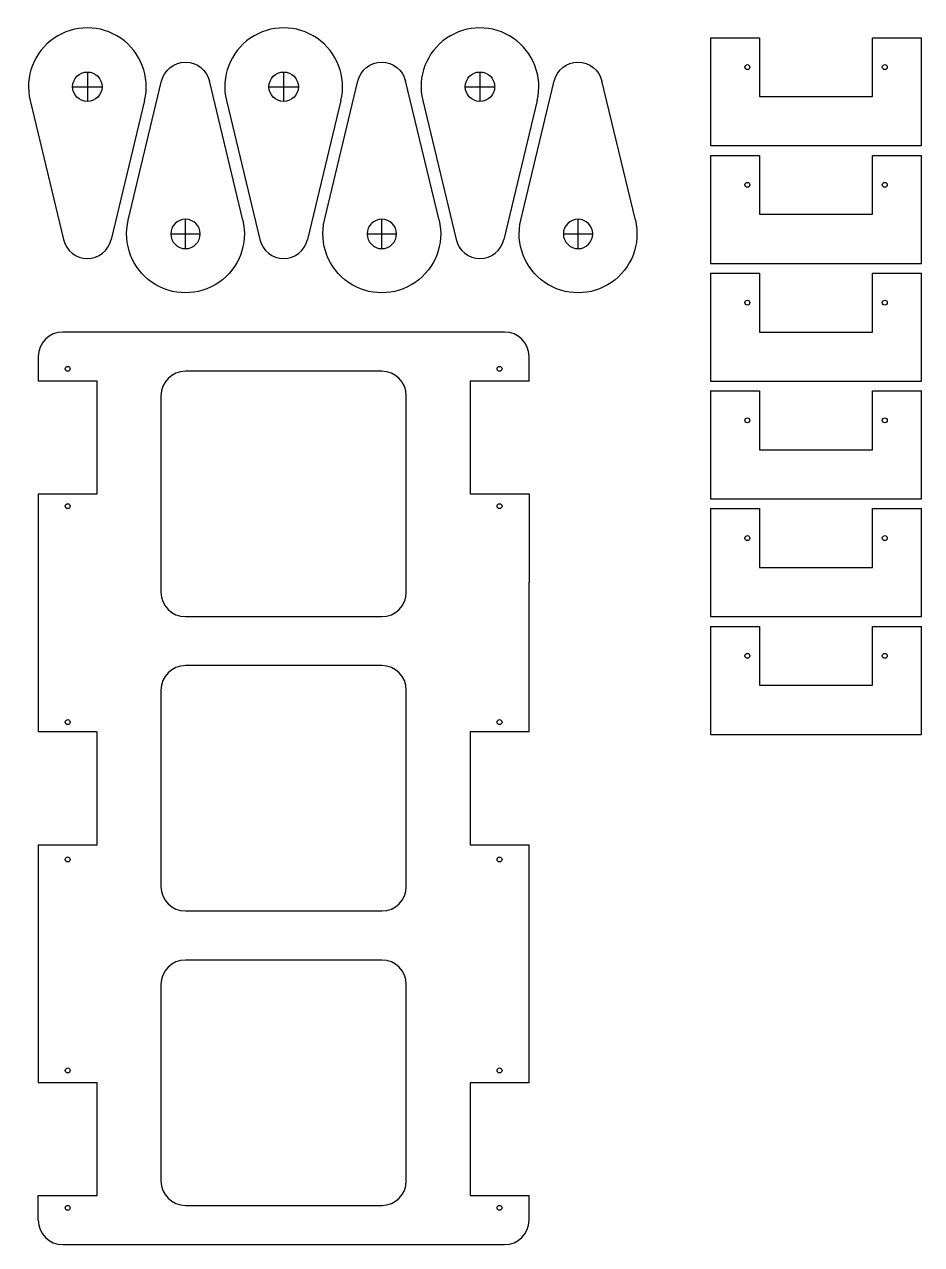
# Model space of a CAD drawing. Header units: millimetres. Extents: x 17 to 200, y 14 to 263.
import ezdxf

# ---------------------------------------------------------------- set-up
doc = ezdxf.new("R2010")
doc.units = ezdxf.units.MM
doc.layers.get('0').update_dxf_attribs({"linetype": 'CONTINUOUS', "lineweight": 25, "true_color": 0x000000})

# ---------------------------------------------------------------- blocks, each defined once
blk = doc.blocks.new('chassis')
for p, q in [((45, 93), (-45, 93)), ((-50, 88), (-50, 83)), ((50, 83), (50, 88)), ((20, 85), (-20, 85)), ((-38, 83), (-50, 83)), ((-38, 60), (-38, 83)), ((50, 83), (38, 83)), ((38, 83), (38, 60)), ((-25, 80), (-25, 40)), ((25, 40), (25, 80)), ((-50, 60), (-38, 60)), ((-50, 60), (-50, 42)), ((38, 60), (50, 60)), ((50, 60), (50, 42)), ((-50, 42), (-50, 11.5)), ((50, 11.5), (50, 42)), ((-20, 35), (20, 35)), ((20, 25), (-20, 25)), ((-25, 20), (-25, -20)), ((25, -20), (25, 20)), ((-38, 11.5), (-50, 11.5)), ((-38, -11.5), (-38, 11.5)), ((50, 11.5), (38, 11.5)), ((38, 11.5), (38, -11.5)), ((-50, -11.5), (-38, -11.5)), ((-50, -11.5), (-50, -42)), ((38, -11.5), (50, -11.5)), ((50, -42), (50, -11.5)), ((-20, -25), (20, -25)), ((20, -35), (-20, -35)), ((-50, -42), (-50, -60)), ((-25, -40), (-25, -80)), ((25, -80), (25, -40)), ((50, -60), (50, -42)), ((-38, -60), (-50, -60)), ((-38, -83), (-38, -60)), ((50, -60), (38, -60)), ((38, -60), (38, -83)), ((-50, -83), (-38, -83)), ((-50, -88), (-50, -83)), ((38, -83), (50, -83)), ((50, -88), (50, -83)), ((-20, -85), (20, -85)), ((-45, -93), (45, -93))]:
    blk.add_line(p, q)
for centre in [(-44, 85.5), (44, 85.5), (-44, 57.5), (44, 57.5), (-44, 13.5), (44, 13.5), (-44, -14.5), (44, -14.5), (-44, -57.5), (44, -57.5), (-44, -85.5), (44, -85.5)]:
    blk.add_circle(centre, 0.5)
for centre, start, end in [((-45, 88), 90, 180), ((45, 88), 0, 90), ((-20, 80), 90, 180), ((20, 80), 0, 90), ((-20, 40), 180, 270), ((20, 40), 270, 0), ((-20, 20), 90, 180), ((20, 20), 0, 90), ((-20, -20), 180, 270), ((20, -20), 270, 0), ((-20, -40), 90, 180), ((20, -40), 0, 90), ((-20, -80), 180, 270), ((20, -80), 270, 0), ((-45, -88), 180, 270), ((45, -88), 270, 0)]:
    blk.add_arc(centre, 5, start, end)
blk = doc.blocks.new('coxa')
for p, q in [((-21.5, 16), (-21.5, -6)), ((-21.5, 16), (-11.5, 16)), ((-11.5, 16), (-11.5, 4)), ((11.5, 4), (11.5, 16)), ((11.5, 16), (21.5, 16)), ((21.5, -6), (21.5, 16)), ((-11.5, 4), (11.5, 4)), ((-21.5, -6), (21.5, -6))]:
    blk.add_line(p, q)
for centre in [(-14, 10), (14, 10)]:
    blk.add_circle(centre, 0.5)
blk = doc.blocks.new('leg')
for p, q in [((0, 3), (0, -3)), ((-3, 0), (3, 0)), ((-11.67, -2.8), (-4.86, -31.17)), ((11.67, -2.8), (4.86, -31.17))]:
    blk.add_line(p, q)
blk.add_circle((0, 0), 3)
for centre, radius, start, end in [((0, 0), 12, 346.5066, 193.4934), ((0, -30), 5, 193.4934, 346.5066)]:
    blk.add_arc(centre, radius, start, end)

msp = doc.modelspace()

# ---------------------------------------------------------------- block references
for name, p in [('leg', (30, 250)), ('leg', (70, 250)), ('leg', (110, 250)), ('coxa', (178.5, 244)), ('coxa', (178.5, 220)), ('coxa', (178.5, 196)), ('chassis', (70, 107)), ('coxa', (178.5, 172)), ('coxa', (178.5, 148)), ('coxa', (178.5, 124))]:
    msp.add_blockref(name, p)
at = {"yscale": -1}
for p in [(50, 220), (90, 220), (130, 220)]:
    msp.add_blockref('leg', p, dxfattribs=at)

doc.saveas('drawing.dxf')
